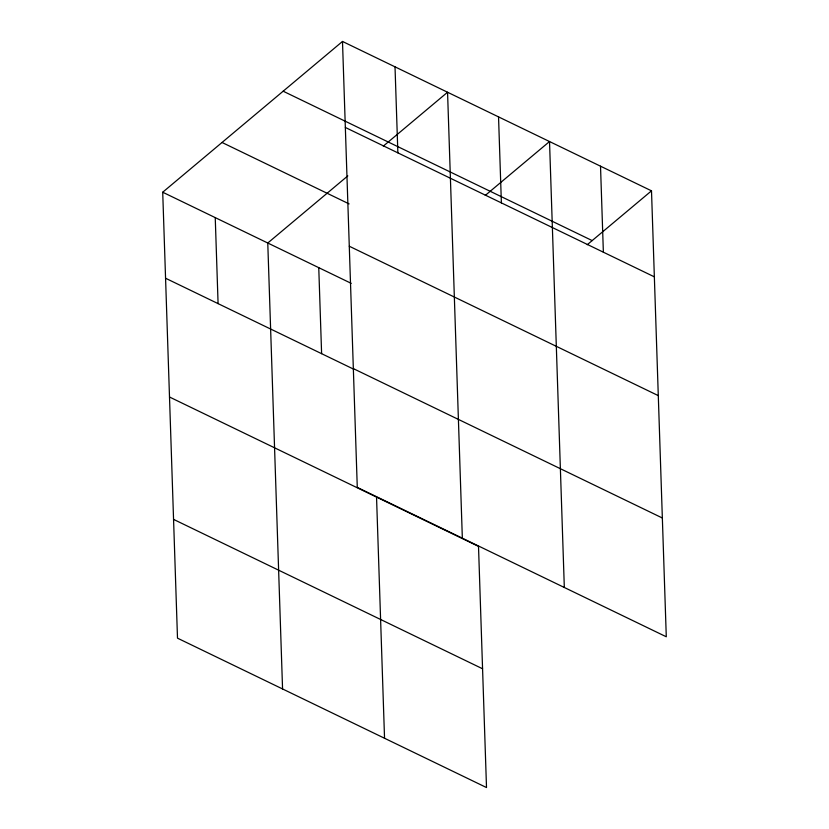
<?xml version="1.0" encoding="UTF-8"?>
<svg xmlns="http://www.w3.org/2000/svg" width="829" height="829" viewBox="0 0 829 829"><rect width="100%" height="100%" fill="white"/><g stroke="black" fill="none" stroke-linecap="round" stroke-linejoin="round"><path stroke-width="1.24" d="M169.499 397.008L478.509 546.394L486.509 787.55L177.499 638.164L162.712 192.224L342.491 41.45L651.501 190.836L666.288 636.776L357.278 487.39L342.491 41.45M347.807 175.893L267.767 243.021L282.565 688.961M383.299 146.132L447.556 92.237L462.344 538.176M485.266 195.426L549.523 141.541L564.321 587.471M587.243 244.721L651.501 190.836M283.155 91.211L592.175 240.586M345.341 127.459L654.35 276.845M222.037 142.474L349.113 203.903M349.278 246.234L658.288 395.62M162.712 192.224L351.206 283.352M353.341 368.615L662.35 518.001M165.562 278.233L354.056 369.361M173.562 519.389L482.571 668.775M600.517 166.183L603.367 252.192M498.54 116.889L501.39 202.898M395.018 66.848L397.868 152.857M376.542 497.099L384.542 738.256M318.761 267.663L321.611 353.672M215.239 217.623L218.089 303.632"/></g></svg>
